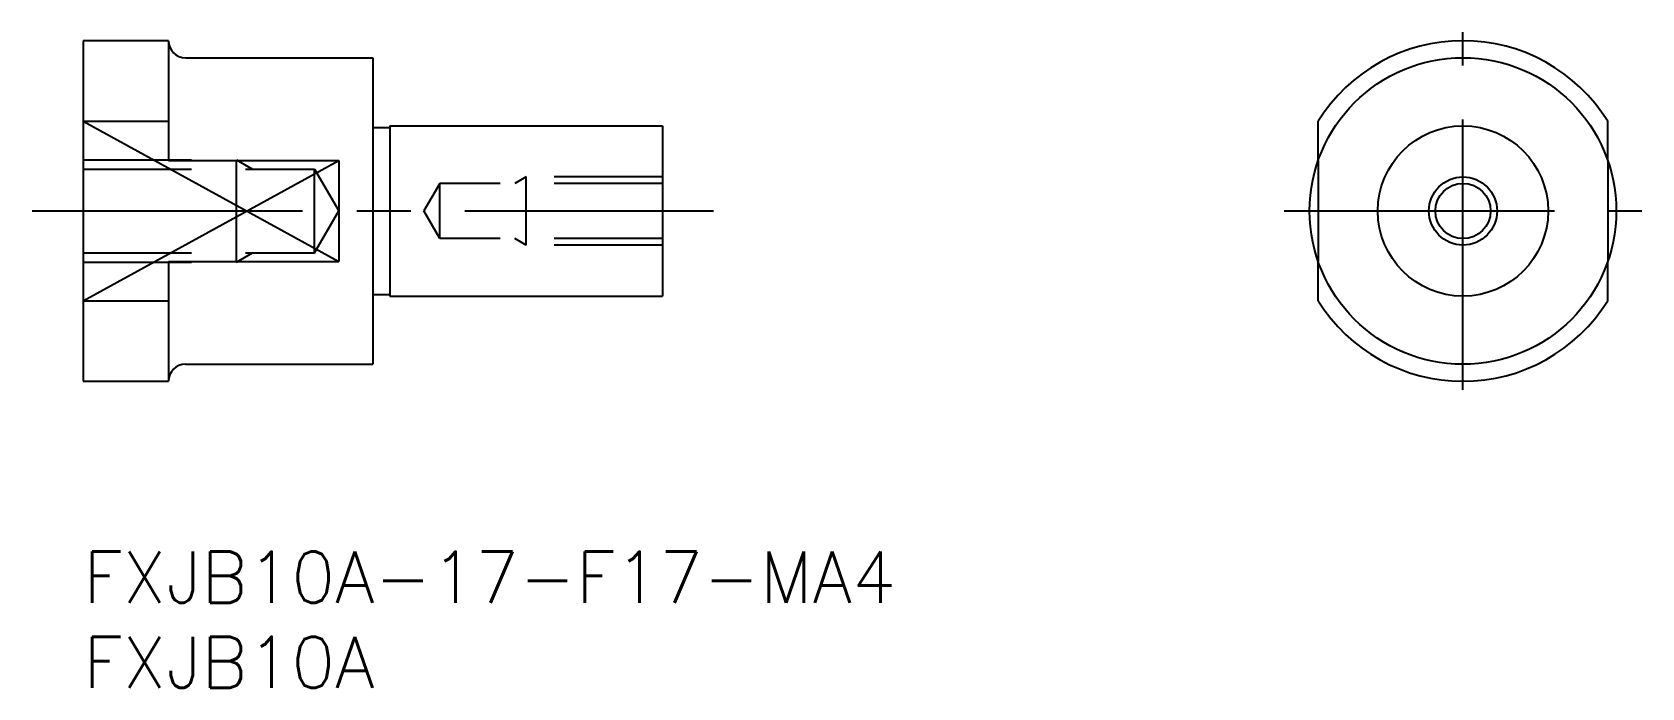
# Model space of a CAD drawing. Extents: x -3 to 91.5, y -8 to 30.5.
import ezdxf

# ---------------------------------------------------------------- set-up
doc = ezdxf.new("R2010")
doc.units = 0
doc.header["$LTSCALE"] = 0.5
doc.linetypes.add('CENTER', pattern=[50.8, 31.75, -6.35, 6.35, -6.35])
doc.linetypes.add('DASHED', pattern=[19.05, 12.7, -6.35])
for name, color, linetype in [('MSM_CENTER', 1, 'CENTER'), ('MSM_CONTINUOUS', 7, 'CONTINUOUS'), ('MSM_DASHED', 4, 'DASHED'), ('MSM_NARROW', 5, 'CONTINUOUS'), ('MSM_PART_NUMBER', 7, 'CONTINUOUS')]:
    doc.layers.add(name, color=color, linetype=linetype)
doc.styles.get("Standard").update_dxf_attribs({"font": 'txt.shx', "height": 3, "bigfont": 'bigfont.shx'})

# ---------------------------------------------------------------- blocks, each defined once
blk = doc.blocks.new('*U6')
at = {"layer": 'MSM_PART_NUMBER'}
blk.add_text('FXJB10A-17-F17-MA4', height=3, dxfattribs=at).set_placement((0, -3))
blk = doc.blocks.new('*U7')
at = {"layer": 'MSM_PART_NUMBER'}
blk.add_text('FXJB10A', height=3, dxfattribs=at).set_placement((0, -8))

msp = doc.modelspace()

# ---------------------------------------------------------------- linework, layer by layer
at = {"layer": 'MSM_CENTER'}
for p, q in [((81, 9.5), (81, 30.5)), ((-3, 20), (37, 20)), ((70.5, 20), (91.5, 20))]:
    msp.add_line(p, q, dxfattribs=at)
at = {"layer": 'MSM_CONTINUOUS'}
for p, q in [((0, 30), (0, 10)), ((5, 30), (0, 30)), ((5, 30), (5, 22.958)), ((6, 29), (17, 29)), ((17, 29), (17, 11)), ((0, 25.268), (5, 25.268)), ((17, 24.9), (18, 24.9)), ((18, 25), (34, 25)), ((18, 25), (18, 15)), ((34, 25), (34, 15)), ((72.5, 22.958), (72.5, 25.268)), ((89.5, 22.958), (89.5, 25.268)), ((5, 22.958), (15, 22.958)), ((15, 22.958), (15, 17.042)), ((5, 17.042), (15, 17.042)), ((5, 17.042), (5, 10)), ((72.5, 14.732), (72.5, 17.042)), ((89.5, 14.732), (89.5, 17.042)), ((0, 14.732), (5, 14.732)), ((17, 15.1), (18, 15.1)), ((18, 15), (34, 15)), ((6, 11), (17, 11)), ((0, 10), (5, 10))]:
    msp.add_line(p, q, dxfattribs=at)
for radius in [9, 5, 1.621]:
    msp.add_circle((81, 20), radius, dxfattribs=at)
for centre, radius, start, end in [((6, 30), 1, 180, 270), ((81, 20), 10, 31.78833, 148.21167), ((81, 20), 10, 211.78833, 328.21167), ((6, 10), 1, 90, 180)]:
    msp.add_arc(centre, radius, start, end, dxfattribs=at)
at = {"layer": 'MSM_DASHED'}
for p, q in [((0, 23), (9, 23)), ((9, 17), (9, 23)), ((9, 23), (9.938, 22.458)), ((72.5, 22.958), (72.5, 17.042)), ((89.5, 22.958), (89.5, 17.042)), ((0, 22.458), (13.581, 22.458)), ((13.581, 22.458), (15, 20)), ((13.581, 17.542), (13.581, 22.458)), ((26, 22), (25.344, 21.621)), ((34, 22), (26, 22)), ((26, 18), (26, 22)), ((20.936, 21.621), (20, 20)), ((34, 21.621), (20.936, 21.621)), ((20.936, 18.379), (20.936, 21.621)), ((13.581, 17.542), (15, 20)), ((20.936, 18.379), (20, 20)), ((34, 18.379), (20.936, 18.379)), ((26, 18), (25.344, 18.379)), ((34, 18), (26, 18)), ((0, 17.542), (13.581, 17.542)), ((9, 17), (9.938, 17.542)), ((0, 17), (9, 17))]:
    msp.add_line(p, q, dxfattribs=at)
at = {"layer": 'MSM_NARROW'}
for p, q in [((0, 25.268), (15, 17.042)), ((0, 14.732), (15, 22.958))]:
    msp.add_line(p, q, dxfattribs=at)
msp.add_circle((81, 20), 2, dxfattribs=at)

# ---------------------------------------------------------------- block references
at = {"layer": 'MSM_CONTINUOUS'}
for name in ['*U6', '*U7']:
    msp.add_blockref(name, (0, 0), dxfattribs=at)

doc.saveas('drawing.dxf')
